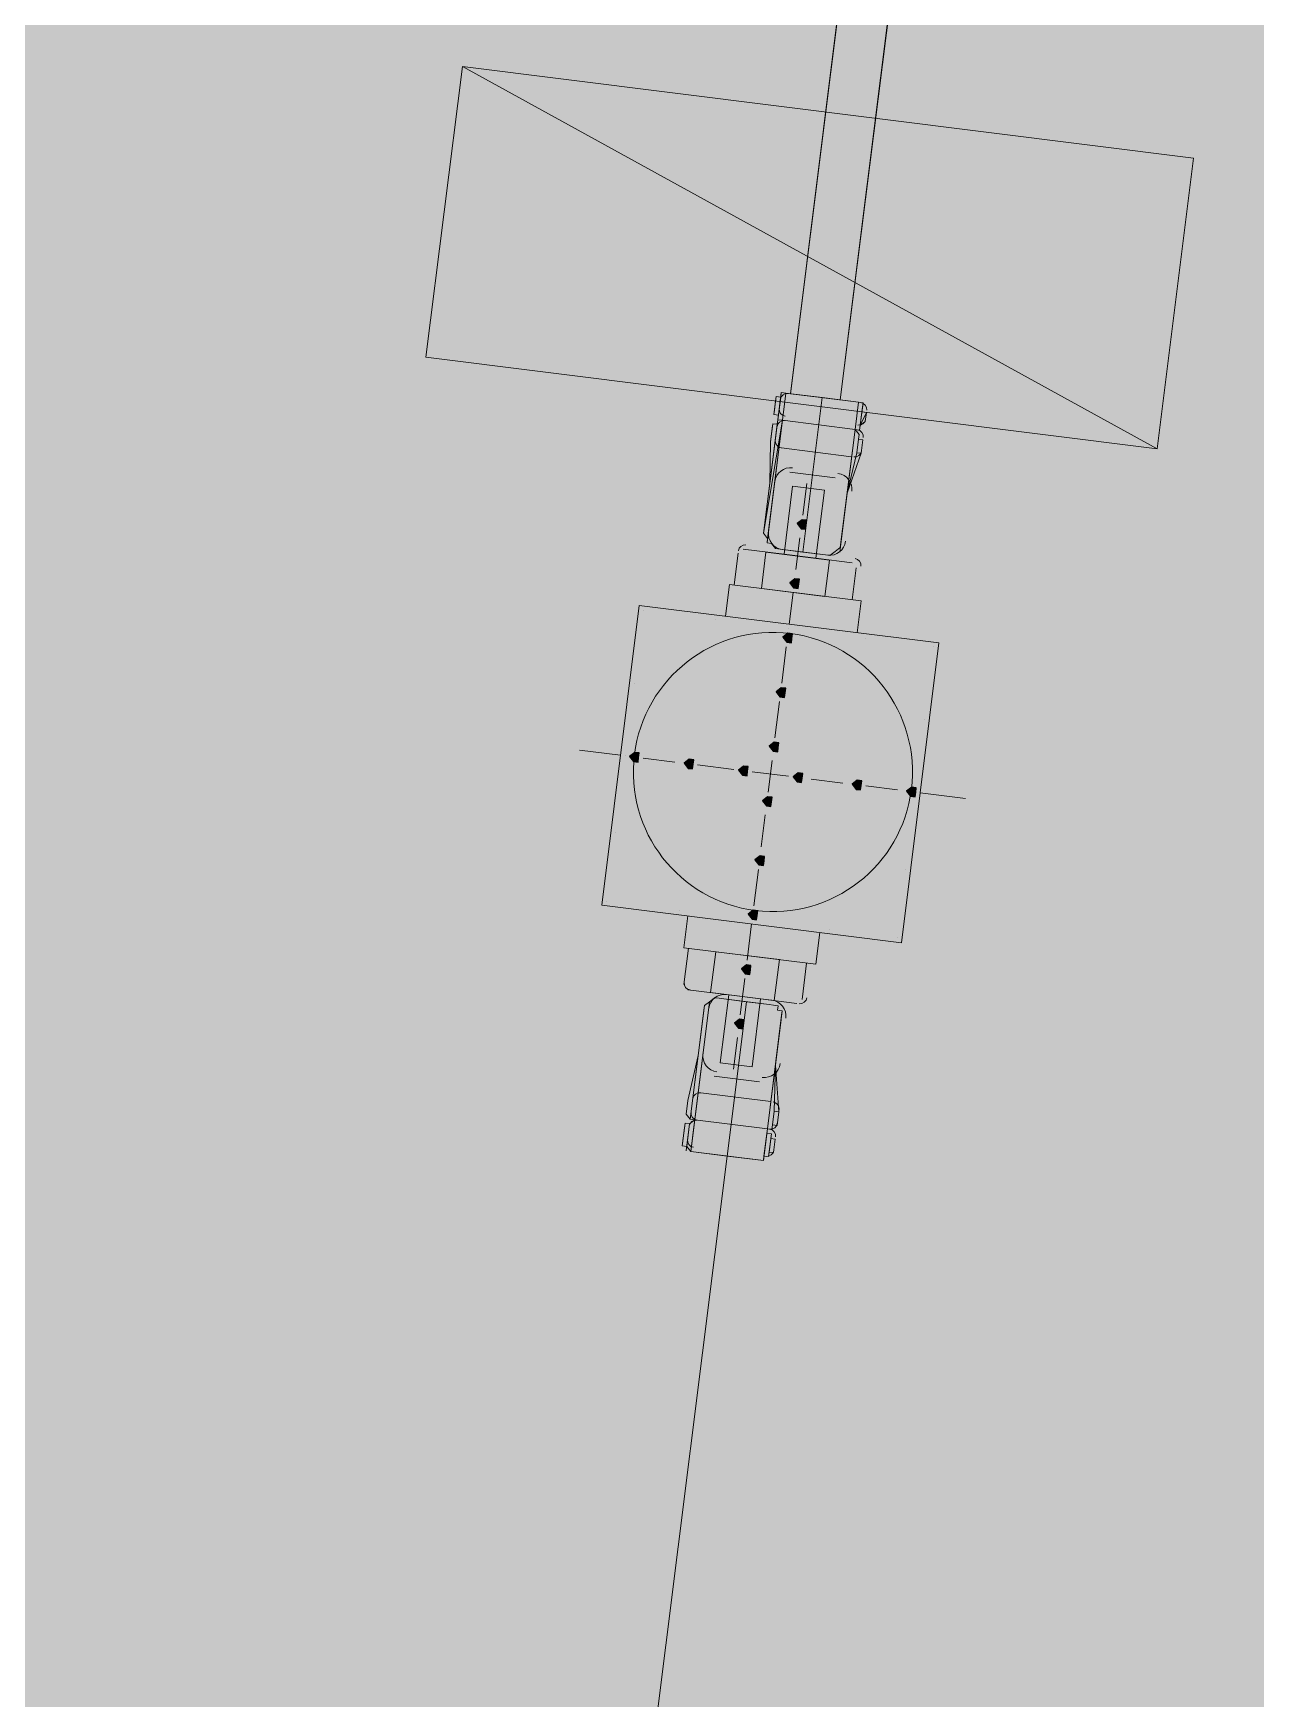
# Model space of a CAD drawing. Header units: metres. Extents: x -4 to 509425, y 7549 to 4732445.
# Drawn here: x 475989.214 to 475991.475, y 4719735.863 to 4719738.943 of the extents above; entities that cross this region are included whole.
import ezdxf

# ---------------------------------------------------------------- set-up
doc = ezdxf.new("R2010")
doc.units = ezdxf.units.M
doc.header["$LTSCALE"] = 0.01
doc.header["$MEASUREMENT"] = 0
doc.layers.get('0').update_dxf_attribs({"lineweight": 0})
doc.layers.add('_SUBESTACIÓN', color=1, linetype='Continuous')
doc.layers.add('SUBESTACION LA VID', color=253, linetype='Continuous')

# ---------------------------------------------------------------- blocks, each defined once
blk = doc.blocks.new('A$Cfff6051d')
at = {"layer": 'SUBESTACION LA VID', "transparency": 33554687}
h = blk.add_hatch(color=256, dxfattribs=at)
h.dxf.hatch_style = 2
h.paths.add_polyline_path([(475990.6436, 4719738.0341), (475990.6446, 4719738.0425), (475990.6362, 4719738.0435), (475990.6268, 4719738.0362), (475990.6341, 4719738.0267), (475990.6425, 4719738.0257)])
h = blk.add_hatch(color=256, dxfattribs=at)
h.dxf.hatch_style = 2
h.paths.add_polyline_path([(475990.6299, 4719737.9248), (475990.6309, 4719737.9332), (475990.6225, 4719737.9343), (475990.6131, 4719737.927), (475990.6204, 4719737.9175), (475990.6288, 4719737.9164)])
h = blk.add_hatch(color=256, dxfattribs=at)
h.dxf.hatch_style = 2
h.paths.add_polyline_path([(475990.6172, 4719737.824), (475990.6183, 4719737.8324), (475990.6099, 4719737.8335), (475990.6004, 4719737.8261), (475990.6078, 4719737.8167), (475990.6162, 4719737.8156)])
h = blk.add_hatch(color=256, dxfattribs=at)
h.dxf.hatch_style = 2
h.paths.add_polyline_path([(475990.6046, 4719737.7232), (475990.6057, 4719737.7316), (475990.5973, 4719737.7327), (475990.5878, 4719737.7253), (475990.5951, 4719737.7159), (475990.6035, 4719737.7148)])
h = blk.add_hatch(color=256, dxfattribs=at)
h.dxf.hatch_style = 2
h.paths.add_polyline_path([(475990.592, 4719737.6224), (475990.593, 4719737.6308), (475990.5846, 4719737.6319), (475990.5752, 4719737.6245), (475990.5825, 4719737.6151), (475990.5909, 4719737.614)])
h = blk.add_hatch(color=256, dxfattribs=at)
h.dxf.hatch_style = 2
h.paths.add_polyline_path([(475990.3336, 4719737.6036), (475990.3347, 4719737.612), (475990.3263, 4719737.6131), (475990.3168, 4719737.6057), (475990.3242, 4719737.5963), (475990.3326, 4719737.5952)])
h = blk.add_hatch(color=256, dxfattribs=at)
h.dxf.hatch_style = 2
h.paths.add_polyline_path([(475990.4344, 4719737.591), (475990.4355, 4719737.5994), (475990.4271, 4719737.6004), (475990.4176, 4719737.5931), (475990.425, 4719737.5836), (475990.4334, 4719737.5826)])
h = blk.add_hatch(color=256, dxfattribs=at)
h.dxf.hatch_style = 2
h.paths.add_polyline_path([(475990.5352, 4719737.5783), (475990.5363, 4719737.5867), (475990.5279, 4719737.5878), (475990.5184, 4719737.5805), (475990.5258, 4719737.571), (475990.5342, 4719737.5699)])
h = blk.add_hatch(color=256, dxfattribs=at)
h.dxf.hatch_style = 2
h.paths.add_polyline_path([(475990.636, 4719737.5657), (475990.6371, 4719737.5741), (475990.6287, 4719737.5752), (475990.6192, 4719737.5678), (475990.6266, 4719737.5584), (475990.635, 4719737.5573)])
h = blk.add_hatch(color=256, dxfattribs=at)
h.dxf.hatch_style = 2
h.paths.add_polyline_path([(475990.7452, 4719737.552), (475990.7463, 4719737.5604), (475990.7379, 4719737.5615), (475990.7284, 4719737.5541), (475990.7358, 4719737.5447), (475990.7442, 4719737.5436)])
h = blk.add_hatch(color=256, dxfattribs=at)
h.dxf.hatch_style = 2
h.paths.add_polyline_path([(475990.5793, 4719737.5216), (475990.5804, 4719737.53), (475990.572, 4719737.5311), (475990.5625, 4719737.5237), (475990.5699, 4719737.5143), (475990.5783, 4719737.5132)])
h = blk.add_hatch(color=256, dxfattribs=at)
h.dxf.hatch_style = 2
h.paths.add_polyline_path([(475990.8461, 4719737.5394), (475990.8471, 4719737.5478), (475990.8387, 4719737.5488), (475990.8293, 4719737.5415), (475990.8366, 4719737.532), (475990.845, 4719737.531)])
h = blk.add_hatch(color=256, dxfattribs=at)
h.dxf.hatch_style = 2
h.paths.add_polyline_path([(475990.5656, 4719737.4124), (475990.5667, 4719737.4208), (475990.5583, 4719737.4219), (475990.5488, 4719737.4145), (475990.5562, 4719737.4051), (475990.5646, 4719737.404)])
h = blk.add_hatch(color=256, dxfattribs=at)
h.dxf.hatch_style = 2
h.paths.add_polyline_path([(475990.553, 4719737.3116), (475990.554, 4719737.32), (475990.5456, 4719737.3211), (475990.5362, 4719737.3137), (475990.5435, 4719737.3043), (475990.5519, 4719737.3032)])
h = blk.add_hatch(color=256, dxfattribs=at)
h.dxf.hatch_style = 2
h.paths.add_polyline_path([(475990.5404, 4719737.2108), (475990.5414, 4719737.2192), (475990.533, 4719737.2203), (475990.5236, 4719737.2129), (475990.5309, 4719737.2035), (475990.5393, 4719737.2024)])
h = blk.add_hatch(color=256, dxfattribs=at)
h.dxf.hatch_style = 2
h.paths.add_polyline_path([(475990.5277, 4719737.11), (475990.5288, 4719737.1184), (475990.5204, 4719737.1195), (475990.5109, 4719737.1121), (475990.5183, 4719737.1027), (475990.5267, 4719737.1016)])
at = {"layer": 'SUBESTACION LA VID', "lineweight": 15}
for p, q in [((475991.2851, 4719743.6276), (475990.6143, 4719738.2766)), ((475991.3775, 4719743.6161), (475990.7067, 4719738.265)), ((475990.0075, 4719738.8817), (475991.2926, 4719738.1745)), ((475990.6059, 4719738.2777), (475990.7403, 4719738.2608)), ((475990.5848, 4719738.2462), (475990.5869, 4719738.263)), ((475990.755, 4719738.2419), (475990.7528, 4719738.2251)), ((475990.5775, 4719738.1874), (475990.5806, 4719738.2126)), ((475990.5995, 4719738.2273), (475990.7339, 4719738.2104)), ((475990.7339, 4719738.2104), (475990.5995, 4719738.2273)), ((475990.5764, 4719738.1107), (475990.5775, 4719738.1874)), ((475990.7276, 4719738.16), (475990.5932, 4719738.1769)), ((475990.7486, 4719738.1915), (475990.7455, 4719738.1663)), ((475990.7192, 4719738.0928), (475990.7455, 4719738.1663)), ((475990.6131, 4719738.1317), (475990.6972, 4719738.1212)), ((475990.5648, 4719738.0183), (475990.5764, 4719738.1107)), ((475990.6373, 4719738.0519), (475990.6446, 4719738.1107)), ((475990.7192, 4719738.0928), (475990.7076, 4719738.0004)), ((475990.6246, 4719737.9511), (475990.632, 4719738.0099)), ((475990.5102, 4719737.9228), (475990.5175, 4719737.9816)), ((475990.527, 4719737.9889), (475990.6026, 4719737.9795)), ((475990.6792, 4719737.9784), (475990.5952, 4719737.9889)), ((475990.6026, 4719737.9795), (475990.6614, 4719737.9721)), ((475990.6614, 4719737.9721), (475990.7286, 4719737.9637)), ((475990.7286, 4719737.8954), (475990.7359, 4719737.9542)), ((475990.4944, 4719737.865), (475990.5018, 4719737.9238)), ((475990.5018, 4719737.9238), (475990.7454, 4719737.8933)), ((475990.612, 4719737.8503), (475990.6194, 4719737.9091)), ((475990.3421, 4719737.8756), (475990.3421, 4719737.8756)), ((475990.738, 4719737.8345), (475990.7454, 4719737.8933)), ((475990.4765, 4719737.8587), (475990.4765, 4719737.8587)), ((475990.6109, 4719737.8419), (475990.6109, 4719737.8419)), ((475990.5983, 4719737.7411), (475990.6067, 4719737.8083)), ((475990.7538, 4719737.824), (475990.7538, 4719737.824)), ((475990.8798, 4719737.8082), (475990.8798, 4719737.8082)), ((475990.3253, 4719737.7412), (475990.3253, 4719737.7412)), ((475990.5857, 4719737.6403), (475990.5941, 4719737.7075)), ((475990.8629, 4719737.6738), (475990.8629, 4719737.6738)), ((475990.3, 4719737.6078), (475990.2244, 4719737.6173)), ((475990.3084, 4719737.6068), (475990.3084, 4719737.6068)), ((475990.4008, 4719737.5952), (475990.342, 4719737.6026)), ((475990.51, 4719737.5815), (475990.4428, 4719737.5899)), ((475990.573, 4719737.5395), (475990.5804, 4719737.5983)), ((475990.6108, 4719737.5689), (475990.5436, 4719737.5773)), ((475990.7116, 4719737.5562), (475990.6528, 4719737.5636)), ((475990.8125, 4719737.5436), (475990.7536, 4719737.551)), ((475990.8461, 4719737.5394), (475990.8461, 4719737.5394)), ((475990.9385, 4719737.5278), (475990.8545, 4719737.5383)), ((475990.5604, 4719737.4387), (475990.5678, 4719737.4975)), ((475990.2905, 4719737.464), (475990.2905, 4719737.464)), ((475990.5467, 4719737.3295), (475990.5551, 4719737.3967)), ((475990.8282, 4719737.3966), (475990.8282, 4719737.3966)), ((475990.2747, 4719737.338), (475990.2747, 4719737.338)), ((475990.4091, 4719737.3211), (475990.4091, 4719737.3211)), ((475990.4249, 4719737.3106), (475990.4175, 4719737.2518)), ((475990.5341, 4719737.2287), (475990.5425, 4719737.2959)), ((475990.5435, 4719737.3043), (475990.5435, 4719737.3043)), ((475990.6863, 4719737.2864), (475990.6863, 4719737.2864)), ((475990.4175, 4719737.2518), (475990.6611, 4719737.2213)), ((475990.4259, 4719737.2508), (475990.4175, 4719737.1836)), ((475990.6685, 4719737.2801), (475990.6611, 4719737.2213)), ((475990.8124, 4719737.2706), (475990.8124, 4719737.2706)), ((475990.6443, 4719737.2234), (475990.6359, 4719737.1562)), ((475990.5214, 4719737.1279), (475990.5299, 4719737.1951)), ((475990.4248, 4719737.1741), (475990.5004, 4719737.1646)), ((475990.5004, 4719737.1646), (475990.5592, 4719737.1573)), ((475990.4542, 4719737.1363), (475990.4437, 4719737.0523)), ((475990.575, 4719737.1467), (475990.491, 4719737.1573)), ((475990.5592, 4719737.1573), (475990.6264, 4719737.1488)), ((475990.5865, 4719737.0344), (475990.597, 4719737.1184)), ((475990.5088, 4719737.0271), (475990.5162, 4719737.0859)), ((475990.4437, 4719737.0523), (475990.4248, 4719736.9693)), ((475990.4731, 4719737.0145), (475990.5571, 4719737.0039)), ((475990.5865, 4719737.0344), (475990.5928, 4719736.9483)), ((475990.5781, 4719736.9672), (475990.4437, 4719736.984)), ((475990.4248, 4719736.9693), (475990.4216, 4719736.9441)), ((475990.5896, 4719736.9231), (475990.5928, 4719736.9483)), ((475990.4184, 4719736.9189), (475990.4153, 4719736.8937)), ((475990.4373, 4719736.9336), (475990.5718, 4719736.9168)), ((475990.5718, 4719736.9168), (475990.4373, 4719736.9336)), ((475990.5833, 4719736.8727), (475990.5864, 4719736.8979)), ((475990.43, 4719736.8748), (475990.5644, 4719736.858))]:
    blk.add_line(p, q, dxfattribs=at)
at = {"layer": 'SUBESTACION LA VID', "lineweight": 0}
for p, q in [((475990.5911, 4719738.2283), (475990.5975, 4719738.2787)), ((475990.5838, 4719738.2378), (475990.5869, 4719738.263)), ((475990.7434, 4719738.2178), (475990.7476, 4719738.2514)), ((475990.5775, 4719738.1874), (475990.5817, 4719738.221)), ((475990.5775, 4719738.1874), (475990.5806, 4719738.2126)), ((475990.5991, 4719737.1352), (475990.5718, 4719736.9168)), ((475990.4248, 4719736.9693), (475990.4216, 4719736.9441)), ((475990.4248, 4719736.9693), (475990.4216, 4719736.9441)), ((475990.4184, 4719736.9189), (475990.4153, 4719736.8937)), ((475990.4279, 4719736.9263), (475990.4216, 4719736.8759)), ((475990.4279, 4719736.9263), (475990.4226, 4719736.8843)), ((475990.4363, 4719736.9252), (475990.43, 4719736.8748)), ((475990.5707, 4719736.9084), (475990.5644, 4719736.858)), ((475990.5791, 4719736.9073), (475990.5738, 4719736.8653)), ((475990.5791, 4719736.9073), (475990.5749, 4719736.8737))]:
    blk.add_line(p, q, dxfattribs=at)
at = {"layer": 'SUBESTACION LA VID', "lineweight": 15}
for points in [[(475991.2851, 4719743.6276), (475991.3775, 4719743.6161), (475990.7067, 4719738.265), (475990.6143, 4719738.2766), (475991.2851, 4719743.6276)], [(475991.36, 4719738.7121), (475990.0075, 4719738.8817), (475989.9401, 4719738.3441), (475991.2926, 4719738.1745), (475991.36, 4719738.7121)], [(475990.5648, 4719738.0183), (475990.5722, 4719738.0089), (475990.5711, 4719738.0005), (475990.5795, 4719737.9994), (475990.5868, 4719737.99), (475990.5952, 4719737.9889), (475990.6372, 4719737.9836), (475990.6731, 4719738.2693), (475990.6059, 4719738.2777), (475990.5975, 4719738.2787), (475990.5964, 4719738.2703), (475990.588, 4719738.2714), (475990.5869, 4719738.263), (475990.5848, 4719738.2462), (475990.5838, 4719738.2378), (475990.5922, 4719738.2367), (475990.5911, 4719738.2283), (475990.5995, 4719738.2273), (475990.5911, 4719738.2283), (475990.5901, 4719738.2199), (475990.5817, 4719738.221), (475990.5806, 4719738.2126), (475990.5775, 4719738.1874), (475990.5764, 4719738.1107), (475990.5648, 4719738.0183)], [(475990.7076, 4719738.0004), (475990.7066, 4719737.992), (475990.6971, 4719737.9847), (475990.6876, 4719737.9773), (475990.6792, 4719737.9784), (475990.6372, 4719737.9836), (475990.6731, 4719738.2693), (475990.7403, 4719738.2608), (475990.7487, 4719738.2598), (475990.7476, 4719738.2514), (475990.7466, 4719738.243), (475990.755, 4719738.2419), (475990.7528, 4719738.2251), (475990.7434, 4719738.2178), (475990.7423, 4719738.2094), (475990.7339, 4719738.2104), (475990.7413, 4719738.201), (475990.7402, 4719738.1926), (475990.7486, 4719738.1915), (475990.7455, 4719738.1663), (475990.7371, 4719738.1674), (475990.7192, 4719738.0928), (475990.7076, 4719738.0004)], [(475990.6026, 4719737.9795), (475990.6184, 4719738.1055), (475990.6772, 4719738.0981), (475990.6614, 4719737.9721)], [(475990.569, 4719737.9837), (475990.5606, 4719737.9165), (475990.6782, 4719737.9017), (475990.6866, 4719737.9689), (475990.569, 4719737.9837)], [(475990.8892, 4719737.8155), (475990.8197, 4719737.2611), (475990.2653, 4719737.3306), (475990.3348, 4719737.885), (475990.8892, 4719737.8155)], [(475990.4668, 4719737.1688), (475990.4763, 4719737.2444), (475990.5939, 4719737.2297), (475990.5844, 4719737.1541), (475990.4668, 4719737.1688)], [(475990.4542, 4719737.1363), (475990.4553, 4719737.1447), (475990.4647, 4719737.152), (475990.4742, 4719737.1594), (475990.4826, 4719737.1583), (475990.491, 4719737.1573), (475990.533, 4719737.152), (475990.4972, 4719736.8664), (475990.43, 4719736.8748), (475990.4226, 4719736.8843), (475990.4142, 4719736.8853), (475990.4153, 4719736.8937), (475990.4184, 4719736.9189), (475990.4195, 4719736.9273), (475990.4279, 4719736.9263), (475990.4373, 4719736.9336), (475990.4289, 4719736.9347), (475990.4216, 4719736.9441), (475990.4248, 4719736.9693), (475990.4437, 4719737.0523), (475990.4542, 4719737.1363)], [(475990.5004, 4719737.1646), (475990.4846, 4719737.0386), (475990.5434, 4719737.0312), (475990.5592, 4719737.1573)], [(475990.597, 4719737.1184), (475990.5981, 4719737.1268), (475990.5991, 4719737.1352), (475990.5907, 4719737.1362), (475990.5918, 4719737.1446), (475990.5834, 4719737.1457), (475990.575, 4719737.1467), (475990.533, 4719737.152), (475990.4972, 4719736.8664), (475990.5644, 4719736.858), (475990.5654, 4719736.8664), (475990.5738, 4719736.8653), (475990.5749, 4719736.8737), (475990.5833, 4719736.8727), (475990.5864, 4719736.8979), (475990.578, 4719736.8989), (475990.5791, 4719736.9073), (475990.5707, 4719736.9084), (475990.5718, 4719736.9168), (475990.5802, 4719736.9157), (475990.5812, 4719736.9241), (475990.5896, 4719736.9231), (475990.5928, 4719736.9483), (475990.5844, 4719736.9493), (475990.5865, 4719737.0344), (475990.597, 4719737.1184)], [(475990.2842, 4719728.7703), (475990.0886, 4719733.6071), (475990.4972, 4719736.8664)]]:
    blk.add_lwpolyline(points, dxfattribs=at)
at = {"layer": 'SUBESTACION LA VID', "lineweight": 0}
for points in [[(475990.5648, 4719738.0183), (475990.5995, 4719738.2273), (475990.6059, 4719738.2777)], [(475990.6059, 4719738.2777), (475990.5711, 4719738.0005), (475990.5995, 4719738.2273)], [(475990.5901, 4719738.2199), (475990.5764, 4719738.1107), (475990.5911, 4719738.2283), (475990.5975, 4719738.2787)], [(475990.5838, 4719738.2378), (475990.588, 4719738.2714), (475990.5838, 4719738.2378), (475990.588, 4719738.2714)], [(475990.5911, 4719738.2283), (475990.5975, 4719738.2787), (475990.5911, 4719738.2283), (475990.5975, 4719738.2787)], [(475990.5911, 4719738.2283), (475990.5964, 4719738.2703), (475990.5911, 4719738.2283)], [(475990.5922, 4719738.2367), (475990.5964, 4719738.2703), (475990.5922, 4719738.2367)], [(475990.5995, 4719738.2273), (475990.6059, 4719738.2777), (475990.5995, 4719738.2273)], [(475990.5848, 4719738.2462), (475990.5869, 4719738.263), (475990.5838, 4719738.2378)], [(475990.7055, 4719737.9836), (475990.7339, 4719738.2104), (475990.7403, 4719738.2608)], [(475990.7066, 4719737.992), (475990.7339, 4719738.2104), (475990.7403, 4719738.2608)], [(475990.7066, 4719737.992), (475990.7339, 4719738.2104), (475990.7403, 4719738.2608)], [(475990.7339, 4719738.2104), (475990.7403, 4719738.2608), (475990.7339, 4719738.2104)], [(475990.7423, 4719738.2094), (475990.7487, 4719738.2598), (475990.7423, 4719738.2094)], [(475990.7423, 4719738.2094), (475990.7476, 4719738.2514), (475990.7423, 4719738.2094)], [(475990.7434, 4719738.2178), (475990.7476, 4719738.2514), (475990.7434, 4719738.2178)], [(475990.7434, 4719738.2178), (475990.7476, 4719738.2514), (475990.7434, 4719738.2178), (475990.7476, 4719738.2514)], [(475990.7434, 4719738.2178), (475990.7476, 4719738.2514), (475990.7434, 4719738.2178)], [(475990.7466, 4719738.243), (475990.7434, 4719738.2178), (475990.755, 4719738.2419)], [(475990.5911, 4719738.2283), (475990.5648, 4719738.0183), (475990.5764, 4719738.1107)], [(475990.5722, 4719738.0089), (475990.5995, 4719738.2273), (475990.5722, 4719738.0089)], [(475990.5775, 4719738.1874), (475990.5806, 4719738.2126), (475990.5775, 4719738.1874)], [(475990.5775, 4719738.1874), (475990.5806, 4719738.2126), (475990.5775, 4719738.1874)], [(475990.7076, 4719738.0004), (475990.7339, 4719738.2104), (475990.7076, 4719738.0004), (475990.7192, 4719738.0928)], [(475990.7371, 4719738.1674), (475990.7402, 4719738.1926), (475990.7371, 4719738.1674)], [(475990.4289, 4719736.9347), (475990.4553, 4719737.1447), (475990.4437, 4719737.0523)], [(475990.43, 4719736.8748), (475990.4647, 4719737.152), (475990.4373, 4719736.9336)], [(475990.4647, 4719737.152), (475990.4373, 4719736.9336), (475990.4647, 4719737.152)], [(475990.5991, 4719737.1352), (475990.5718, 4719736.9168), (475990.5644, 4719736.858)], [(475990.5991, 4719737.1352), (475990.5718, 4719736.9168), (475990.5644, 4719736.858)], [(475990.5981, 4719737.1268), (475990.5718, 4719736.9168), (475990.5981, 4719737.1268), (475990.5865, 4719737.0344)], [(475990.4437, 4719737.0523), (475990.4289, 4719736.9347), (475990.4437, 4719737.0523)], [(475990.4248, 4719736.9693), (475990.4216, 4719736.9441), (475990.4248, 4719736.9693)], [(475990.4248, 4719736.9693), (475990.4216, 4719736.9441), (475990.4248, 4719736.9693)], [(475990.5844, 4719736.9493), (475990.5812, 4719736.9241), (475990.5844, 4719736.9493)], [(475990.4153, 4719736.8937), (475990.4184, 4719736.9189), (475990.4142, 4719736.8853), (475990.4195, 4719736.9273)], [(475990.4184, 4719736.9189), (475990.4153, 4719736.8937), (475990.4184, 4719736.9189)], [(475990.4279, 4719736.9263), (475990.4226, 4719736.8843), (475990.4279, 4719736.9263)], [(475990.4279, 4719736.9263), (475990.4226, 4719736.8843), (475990.4279, 4719736.9263)], [(475990.4279, 4719736.9263), (475990.4226, 4719736.8843), (475990.4279, 4719736.9263), (475990.4226, 4719736.8843)], [(475990.4373, 4719736.9336), (475990.43, 4719736.8748), (475990.4373, 4719736.9336)], [(475990.5644, 4719736.858), (475990.5707, 4719736.9084), (475990.5654, 4719736.8664)], [(475990.5791, 4719736.9073), (475990.5738, 4719736.8653), (475990.5791, 4719736.9073)], [(475990.5791, 4719736.9073), (475990.5738, 4719736.8653), (475990.5791, 4719736.9073)], [(475990.5791, 4719736.9073), (475990.5738, 4719736.8653), (475990.5791, 4719736.9073)], [(475990.5791, 4719736.9073), (475990.5738, 4719736.8653), (475990.5791, 4719736.9073), (475990.5738, 4719736.8653)], [(475990.578, 4719736.8989), (475990.5749, 4719736.8737), (475990.578, 4719736.8989)]]:
    blk.add_lwpolyline(points, dxfattribs=at)
at = {"layer": 'SUBESTACION LA VID'}
for points in [[(475990.6436, 4719738.0341), (475990.6446, 4719738.0425), (475990.6362, 4719738.0435), (475990.6268, 4719738.0362), (475990.6341, 4719738.0267), (475990.6425, 4719738.0257)], [(475990.6299, 4719737.9248), (475990.6309, 4719737.9332), (475990.6225, 4719737.9343), (475990.6131, 4719737.927), (475990.6204, 4719737.9175), (475990.6288, 4719737.9164)], [(475990.6172, 4719737.824), (475990.6183, 4719737.8324), (475990.6099, 4719737.8335), (475990.6004, 4719737.8261), (475990.6078, 4719737.8167), (475990.6162, 4719737.8156)], [(475990.6046, 4719737.7232), (475990.6057, 4719737.7316), (475990.5973, 4719737.7327), (475990.5878, 4719737.7253), (475990.5951, 4719737.7159), (475990.6035, 4719737.7148)], [(475990.592, 4719737.6224), (475990.593, 4719737.6308), (475990.5846, 4719737.6319), (475990.5752, 4719737.6245), (475990.5825, 4719737.6151), (475990.5909, 4719737.614)], [(475990.3336, 4719737.6036), (475990.3347, 4719737.612), (475990.3263, 4719737.6131), (475990.3168, 4719737.6057), (475990.3242, 4719737.5963), (475990.3326, 4719737.5952)], [(475990.4344, 4719737.591), (475990.4355, 4719737.5994), (475990.4271, 4719737.6004), (475990.4176, 4719737.5931), (475990.425, 4719737.5836), (475990.4334, 4719737.5826)], [(475990.5352, 4719737.5783), (475990.5363, 4719737.5867), (475990.5279, 4719737.5878), (475990.5184, 4719737.5805), (475990.5258, 4719737.571), (475990.5342, 4719737.5699)], [(475990.636, 4719737.5657), (475990.6371, 4719737.5741), (475990.6287, 4719737.5752), (475990.6192, 4719737.5678), (475990.6266, 4719737.5584), (475990.635, 4719737.5573)], [(475990.7452, 4719737.552), (475990.7463, 4719737.5604), (475990.7379, 4719737.5615), (475990.7284, 4719737.5541), (475990.7358, 4719737.5447), (475990.7442, 4719737.5436)], [(475990.5793, 4719737.5216), (475990.5804, 4719737.53), (475990.572, 4719737.5311), (475990.5625, 4719737.5237), (475990.5699, 4719737.5143), (475990.5783, 4719737.5132)], [(475990.8461, 4719737.5394), (475990.8471, 4719737.5478), (475990.8387, 4719737.5488), (475990.8293, 4719737.5415), (475990.8366, 4719737.532), (475990.845, 4719737.531)], [(475990.5656, 4719737.4124), (475990.5667, 4719737.4208), (475990.5583, 4719737.4219), (475990.5488, 4719737.4145), (475990.5562, 4719737.4051), (475990.5646, 4719737.404)], [(475990.553, 4719737.3116), (475990.554, 4719737.32), (475990.5456, 4719737.3211), (475990.5362, 4719737.3137), (475990.5435, 4719737.3043), (475990.5519, 4719737.3032)], [(475990.5404, 4719737.2108), (475990.5414, 4719737.2192), (475990.533, 4719737.2203), (475990.5236, 4719737.2129), (475990.5309, 4719737.2035), (475990.5393, 4719737.2024)], [(475990.5277, 4719737.11), (475990.5288, 4719737.1184), (475990.5204, 4719737.1195), (475990.5109, 4719737.1121), (475990.5183, 4719737.1027), (475990.5267, 4719737.1016)]]:
    blk.add_lwpolyline(points, close=True, dxfattribs=at)
at = {"layer": 'SUBESTACION LA VID', "lineweight": 0}
for points in [[(475990.6436, 4719738.0341), (475990.6446, 4719738.0425), (475990.6362, 4719738.0435), (475990.6268, 4719738.0362), (475990.6341, 4719738.0267), (475990.6425, 4719738.0257)], [(475990.6299, 4719737.9248), (475990.6309, 4719737.9332), (475990.6225, 4719737.9343), (475990.6131, 4719737.927), (475990.6204, 4719737.9175), (475990.6288, 4719737.9164)], [(475990.6172, 4719737.824), (475990.6183, 4719737.8324), (475990.6099, 4719737.8335), (475990.6004, 4719737.8261), (475990.6078, 4719737.8167), (475990.6162, 4719737.8156)], [(475990.6046, 4719737.7232), (475990.6057, 4719737.7316), (475990.5973, 4719737.7327), (475990.5878, 4719737.7253), (475990.5951, 4719737.7159), (475990.6035, 4719737.7148)], [(475990.592, 4719737.6224), (475990.593, 4719737.6308), (475990.5846, 4719737.6319), (475990.5752, 4719737.6245), (475990.5825, 4719737.6151), (475990.5909, 4719737.614)], [(475990.3336, 4719737.6036), (475990.3347, 4719737.612), (475990.3263, 4719737.6131), (475990.3168, 4719737.6057), (475990.3242, 4719737.5963), (475990.3326, 4719737.5952)], [(475990.4344, 4719737.591), (475990.4355, 4719737.5994), (475990.4271, 4719737.6004), (475990.4176, 4719737.5931), (475990.425, 4719737.5836), (475990.4334, 4719737.5826)], [(475990.5352, 4719737.5783), (475990.5363, 4719737.5867), (475990.5279, 4719737.5878), (475990.5184, 4719737.5805), (475990.5258, 4719737.571), (475990.5342, 4719737.5699)], [(475990.636, 4719737.5657), (475990.6371, 4719737.5741), (475990.6287, 4719737.5752), (475990.6192, 4719737.5678), (475990.6266, 4719737.5584), (475990.635, 4719737.5573)], [(475990.7452, 4719737.552), (475990.7463, 4719737.5604), (475990.7379, 4719737.5615), (475990.7284, 4719737.5541), (475990.7358, 4719737.5447), (475990.7442, 4719737.5436)], [(475990.5793, 4719737.5216), (475990.5804, 4719737.53), (475990.572, 4719737.5311), (475990.5625, 4719737.5237), (475990.5699, 4719737.5143), (475990.5783, 4719737.5132)], [(475990.8461, 4719737.5394), (475990.8471, 4719737.5478), (475990.8387, 4719737.5488), (475990.8293, 4719737.5415), (475990.8366, 4719737.532), (475990.845, 4719737.531)], [(475990.5656, 4719737.4124), (475990.5667, 4719737.4208), (475990.5583, 4719737.4219), (475990.5488, 4719737.4145), (475990.5562, 4719737.4051), (475990.5646, 4719737.404)], [(475990.553, 4719737.3116), (475990.554, 4719737.32), (475990.5456, 4719737.3211), (475990.5362, 4719737.3137), (475990.5435, 4719737.3043), (475990.5519, 4719737.3032)], [(475990.5404, 4719737.2108), (475990.5414, 4719737.2192), (475990.533, 4719737.2203), (475990.5236, 4719737.2129), (475990.5309, 4719737.2035), (475990.5393, 4719737.2024)], [(475990.5277, 4719737.11), (475990.5288, 4719737.1184), (475990.5204, 4719737.1195), (475990.5109, 4719737.1121), (475990.5183, 4719737.1027), (475990.5267, 4719737.1016)]]:
    blk.add_lwpolyline(points, close=True, dxfattribs=at)
at = {"layer": 'SUBESTACION LA VID', "lineweight": 15}
for points in [[(475990.6101, 4719738.2772), (475990.6031, 4719738.278), (475990.5967, 4719738.2731), (475990.5959, 4719738.2661)], [(475990.5938, 4719738.2493), (475990.5929, 4719738.2424), (475990.5978, 4719738.236), (475990.6048, 4719738.2352)], [(475990.7555, 4719738.2461), (475990.7564, 4719738.2531), (475990.7514, 4719738.2594), (475990.7445, 4719738.2603)], [(475990.6037, 4719738.2268), (475990.5968, 4719738.2276), (475990.5904, 4719738.2227), (475990.5896, 4719738.2157)], [(475990.7492, 4719738.1957), (475990.75, 4719738.2027), (475990.7451, 4719738.209), (475990.7381, 4719738.2099)], [(475990.7392, 4719738.2183), (475990.7461, 4719738.2174), (475990.7525, 4719738.2224), (475990.7534, 4719738.2293)], [(475990.5864, 4719738.1905), (475990.5855, 4719738.1836), (475990.5905, 4719738.1772), (475990.5974, 4719738.1764)], [(475990.7318, 4719738.1595), (475990.7388, 4719738.1586), (475990.7451, 4719738.1636), (475990.746, 4719738.1705)], [(475990.6184, 4719738.1396), (475990.6022, 4719738.1416), (475990.5874, 4719738.1301), (475990.5853, 4719738.1139)], [(475990.7281, 4719738.096), (475990.7302, 4719738.1122), (475990.7186, 4719738.127), (475990.7024, 4719738.1291)], [(475990.5737, 4719738.0215), (475990.5717, 4719738.0052), (475990.5832, 4719737.9904), (475990.5994, 4719737.9884)], [(475990.5322, 4719737.9968), (475990.5253, 4719737.9977), (475990.5189, 4719737.9927), (475990.5181, 4719737.9858)], [(475990.6834, 4719737.9779), (475990.6997, 4719737.9758), (475990.7145, 4719737.9873), (475990.7165, 4719738.0036)], [(475990.7449, 4719737.9574), (475990.7457, 4719737.9643), (475990.7408, 4719737.9707), (475990.7339, 4719737.9715)], [(475990.418, 4719737.1878), (475990.4171, 4719737.1808), (475990.4221, 4719737.1744), (475990.429, 4719737.1736)], [(475990.4962, 4719737.1652), (475990.48, 4719737.1672), (475990.4652, 4719737.1557), (475990.4632, 4719737.1394)], [(475990.6306, 4719737.1483), (475990.6376, 4719737.1474), (475990.644, 4719737.1524), (475990.6448, 4719737.1593)], [(475990.606, 4719737.1215), (475990.608, 4719737.1378), (475990.5965, 4719737.1526), (475990.5802, 4719737.1546)], [(475990.4526, 4719737.0554), (475990.4506, 4719737.0392), (475990.4621, 4719737.0244), (475990.4783, 4719737.0223)], [(475990.5623, 4719737.0118), (475990.5786, 4719737.0098), (475990.5934, 4719737.0213), (475990.5954, 4719737.0375)], [(475990.4479, 4719736.9835), (475990.4409, 4719736.9844), (475990.4346, 4719736.9794), (475990.4337, 4719736.9725)], [(475990.4305, 4719736.9473), (475990.4297, 4719736.9403), (475990.4346, 4719736.934), (475990.4415, 4719736.9331)], [(475990.5933, 4719736.9525), (475990.5942, 4719736.9594), (475990.5892, 4719736.9658), (475990.5823, 4719736.9667)], [(475990.4415, 4719736.9331), (475990.4346, 4719736.934), (475990.4282, 4719736.929), (475990.4274, 4719736.9221)], [(475990.576, 4719736.9163), (475990.5829, 4719736.9154), (475990.5893, 4719736.9203), (475990.5901, 4719736.9273)], [(475990.587, 4719736.9021), (475990.5878, 4719736.909), (475990.5829, 4719736.9154), (475990.576, 4719736.9163)], [(475990.4242, 4719736.8969), (475990.4233, 4719736.8899), (475990.4283, 4719736.8836), (475990.4352, 4719736.8827)], [(475990.5696, 4719736.8659), (475990.5766, 4719736.865), (475990.5829, 4719736.8699), (475990.5838, 4719736.8769)]]:
    blk.add_open_spline(points, degree=3, dxfattribs=at)
blk.add_open_spline([(475990.6141, 4719737.833), (475990.4726, 4719737.8507), (475990.3435, 4719737.7504), (475990.3258, 4719737.6089), (475990.308, 4719737.4674), (475990.4083, 4719737.3383), (475990.5498, 4719737.3205), (475990.6913, 4719737.3028), (475990.8204, 4719737.4031), (475990.8382, 4719737.5446), (475990.8559, 4719737.6861), (475990.7556, 4719737.8152), (475990.6141, 4719737.833)], degree=3, knots=[0, 0, 0, 0, 1, 1, 1, 2, 2, 2, 3, 3, 3, 4, 4, 4, 4], dxfattribs=at)

msp = doc.modelspace()

# ---------------------------------------------------------------- hatches: boundary and pattern name
at = {"layer": '_SUBESTACIÓN', "transparency": 33554559}
h = msp.add_hatch(color=1, dxfattribs=at)
h.dxf.hatch_style = 1
h.paths.add_polyline_path([(475968.6399, 4719805.825), (476089.9386, 4719790.615), (476078.1686, 4719696.74), (475956.8686, 4719711.9502)])

# ---------------------------------------------------------------- block references
at = {"linetype": 'Continuous'}
msp.add_blockref('A$Cfff6051d', (0, 0), dxfattribs=at)

doc.saveas('drawing.dxf')
